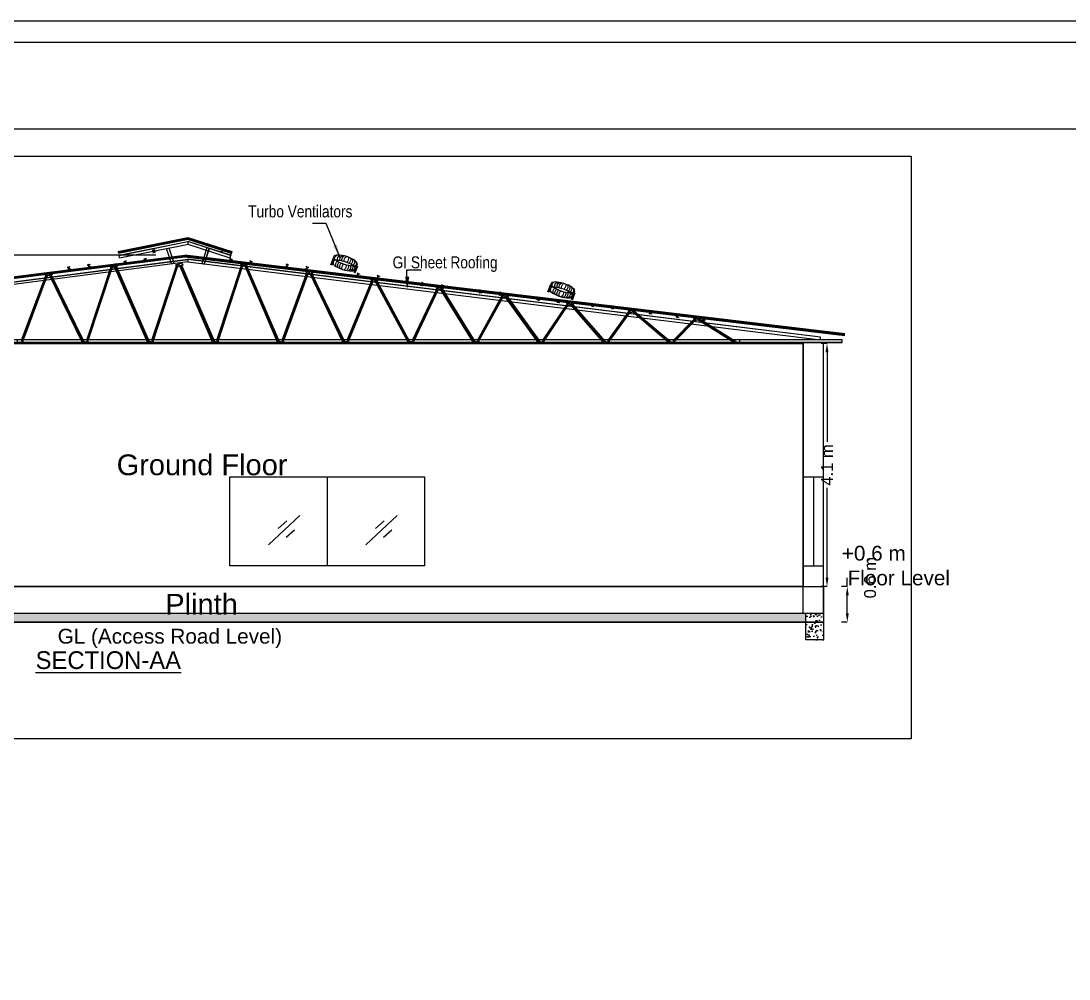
# Model space of a CAD drawing. Header units: metres. Extents: x 25391 to 25818, y 51852 to 52034.
# Drawn here: x 25729.83 to 25747.5, y 51955.66 to 51971.82 of the extents above; entities that cross this region are included whole.
import ezdxf

# ---------------------------------------------------------------- set-up
doc = ezdxf.new("R2010")
doc.units = ezdxf.units.M
doc.header["$MEASUREMENT"] = 0
for name, pattern in [('1', [0]), ('CENTER', [2, 1.25, -0.25, 0.25, -0.25]), ('DASHED', [0])]:
    doc.linetypes.add(name, pattern=pattern)
doc.layers.get('0').update_dxf_attribs({"true_color": 0xffffff})
for name, color, linetype, true_color in [('__BN_BuildingPlan', 52, 'Continuous', 0xbdbd00), ('__BN_FloorInSection', 132, 'Continuous', 0x00bdbd), ('__BN_GroundLevel', 63, 'Continuous', 0xadbd7e), ('__BN_Section', 75, 'Continuous', 0x6b8156), ('__BN_SectionDimensions', 7, 'Continuous', 0x40e0d0)]:
    doc.layers.add(name, color=color, linetype=linetype, true_color=true_color)
doc.layers.add('_Room', color=72, linetype='Continuous')
doc.layers.add('TEXT', color=7, linetype='1', lineweight=13)
doc.styles.add('arial', font='ARIALN.TTF')
doc.styles.add('BuildNowFont', font='arial.ttf')
doc.styles.add('K', font='calibri.ttf')
doc.styles.add('PreDCRFont', font='arial.ttf', dxfattribs={"height": 0.25})
doc.styles.add('ROMANC', font='BKANT.TTF', dxfattribs={"width": 0.8})
doc.styles.get("Standard").update_dxf_attribs({"font": 'swissc.ttf'})
doc.dimstyles.new('FLOOR_IN_SECTIONS_DIMENSIONS_STYLE_NAME', dxfattribs={"dimtxt": 0.2, "dimasz": 0.15, "dimexe": 0.1, "dimexo": 0, "dimgap": 0.05, "dimtad": 0, "dimdsep": 46, "dimtxsty": 'BuildNowFont', "dimcen": 0.09, "dimclrd": 256, "dimclre": 256, "dimclrt": 256, "dimadec": 0, "dimazin": 0, "dimtfac": 1, "dimtdec": 4, "dimtofl": 0, "dimtmove": 0, "dimatfit": 3, "dimfxl": 1, "dimtolj": 1, "dimtzin": 0, "dimlwd": 15, "dimlwe": 9, "dimarcsym": 0})
doc.dimstyles.new('PDCR-PLOT-INT', dxfattribs={"dimtxt": 0.25, "dimasz": 0.23, "dimexe": 0.25, "dimexo": 0.25, "dimgap": 0.25, "dimtad": 0, "dimzin": 0, "dimdsep": 46, "dimtxsty": 'PreDCRFont', "dimblk": 'OBLIQUE', "dimcen": 0.5, "dimdle": 0.1, "dimadec": 0, "dimazin": 0, "dimtfac": 1, "dimtix": 1, "dimtofl": 0, "dimtmove": 1, "dimatfit": 1, "dimfxl": 1, "dimtolj": 1, "dimtzin": 0, "dimlwd": 15, "dimarcsym": 0})
doc.dimstyles.new('STANDARD$0', dxfattribs={"dimscale": 0, "dimtxt": 1, "dimasz": 2.5, "dimexe": 1, "dimexo": 1, "dimgap": 1, "dimtad": 1, "dimdec": 4, "dimzin": 0, "dimdsep": 46, "dimtxsty": 'K', "dimcen": 10, "dimclrd": 7, "dimclre": 7, "dimclrt": 256, "dimadec": 0, "dimazin": 0, "dimtfac": 1, "dimtdec": 4, "dimtofl": 0, "dimtmove": 2, "dimatfit": 3, "dimfxl": 1, "dimtolj": 2, "dimtzin": 0, "dimarcsym": 0})

# ---------------------------------------------------------------- blocks, each defined once
blk = doc.blocks.new('*D50')
at = {"color": 0, "lineweight": -2, "transparency": 16777216}
for p, q in [((25732.104, 51967.867), (25721.893, 51967.867)), ((25722.073, 51967.567), (25722.073, 51967.351)), ((25722.073, 51966.698), (25722.073, 51966.914)), ((25722.17, 51966.398), (25721.893, 51966.398))]:
    blk.add_line(p, q, dxfattribs=at)
at = {"color": 0, "transparency": 16777216}
for points in [[(25722.023, 51967.567), (25722.123, 51967.567), (25722.073, 51967.867)], [(25722.023, 51966.698), (25722.123, 51966.698), (25722.073, 51966.398)]]:
    blk.add_solid(points, dxfattribs=at)
at = {"layer": 'Defpoints', "color": 0, "transparency": 16777216}
for p in [(25722.073, 51967.867), (25732.167, 51967.867, -45.108), (25722.232, 51966.398, -45.108)]:
    blk.add_point(p, dxfattribs=at)
at = {"color": 0, "transparency": 16777216, "insert": (25722.073, 51967.132), "char_height": 0.25, "attachment_point": 5}
blk.add_mtext('\\A1;1.5', dxfattribs=at)
blk = doc.blocks.new('A$C4118134A')
for points in [[(0, 0), (30, 95), (-17, 110), (-17, 109, 0.414214), (-15, 104), (15, 91, -0.354119), (21, 80), (1, 19, -0.414214), (-10, 13), (-42, 19, 0.354119), (-47, 16), (-48, 15)], [(0, 0), (30, 95), (78, 80), (78, 79, -0.414214), (72, 76), (41, 83, 0.354119), (29, 77), (10, 16, 0.414214), (16, 4), (45, -9, -0.354119), (48, -14), (48, -15)]]:
    blk.add_lwpolyline(points, format="xyb", close=True)
blk = doc.blocks.new('GRTS')
at = {"color": 240, "true_color": 0xed1f24}
for p, q in [((1877.961, 850.881), (1877.961, 850.482)), ((1879.743, 850.881), (1879.743, 850.482))]:
    blk.add_line(p, q, dxfattribs=at)
for centre, start, end in [((1878.352, 850.822), 136.20156, 216.26191), ((1878.505, 850.883), 138.05292, 216.26191), ((1878.659, 850.92), 138.65827, 216.26191), ((1878.815, 850.943), 139.00765, 216.26191), ((1878.988, 850.957), 139.28422, 216.26191), ((1878.633, 850.957), 323.73809, 41.1911), ((1878.806, 850.943), 323.73809, 43.79844), ((1878.962, 850.924), 323.73809, 43.79844), ((1879.118, 850.897), 323.73809, 43.79844), ((1879.326, 850.834), 323.73809, 43.79844), ((1878.352, 850.541), 143.73809, 223.79844), ((1878.505, 850.48), 143.73809, 221.94708), ((1878.659, 850.443), 143.73809, 221.34173), ((1878.815, 850.42), 143.73809, 220.99235), ((1878.988, 850.406), 143.73809, 220.71578), ((1878.633, 850.406), 318.8089, 36.26191), ((1878.806, 850.42), 316.20156, 36.26191), ((1878.962, 850.439), 316.20156, 36.26191), ((1879.118, 850.466), 316.20156, 36.26191), ((1879.326, 850.529), 316.20156, 36.26191)]:
    blk.add_arc(centre, 0.321, start, end, dxfattribs=at)
for centre in [(1878.852, 850.881), (1878.852, 850.482)]:
    blk.add_ellipse(centre, major_axis=(0.891, 0), ratio=0.322668, dxfattribs=at)
blk = doc.blocks.new('_Oblique')
at = {"color": 0, "linetype": 'ByBlock', "lineweight": -2}
blk.add_line((-0.5, -0.5), (0.5, 0.5), dxfattribs=at)
blk = doc.blocks.new('*D108')
at = {"layer": '__BN_SectionDimensions', "color": 134, "lineweight": 15, "true_color": 0x088ab2, "transparency": 16777216}
for p, q in [((25743.763, 51962.278), (25743.763, 51962.428)), ((25743.763, 51961.828), (25743.763, 51962.128))]:
    blk.add_line(p, q, dxfattribs=at)
at = {"layer": '__BN_SectionDimensions', "color": 134, "lineweight": 9, "true_color": 0x088ab2, "transparency": 16777216}
for p, q in [((25743.763, 51962.278), (25743.663, 51962.278)), ((25743.763, 51961.678), (25743.663, 51961.678))]:
    blk.add_line(p, q, dxfattribs=at)
at = {"layer": '__BN_SectionDimensions', "color": 134, "true_color": 0x088ab2, "transparency": 16777216}
for points in [[(25743.738, 51962.128), (25743.788, 51962.128), (25743.763, 51962.278)], [(25743.738, 51961.828), (25743.788, 51961.828), (25743.763, 51961.678)]]:
    blk.add_solid(points, dxfattribs=at)
at = {"layer": 'Defpoints', "color": 0, "transparency": 16777216}
for p in [(25743.763, 51962.278), (25743.763, 51962.278), (25743.763, 51961.678)]:
    blk.add_point(p, dxfattribs=at)
at = {"layer": '__BN_SectionDimensions', "color": 134, "true_color": 0x088ab2, "transparency": 16777216, "insert": (25744.148, 51962.428), "char_height": 0.2, "attachment_point": 5, "rotation": 90, "style": 'BuildNowFont'}
blk.add_mtext('\\A1;0.6 m', dxfattribs=at)
blk = doc.blocks.new('*D109')
at = {"layer": '__BN_SectionDimensions', "color": 134, "lineweight": 9, "true_color": 0x088ab2, "transparency": 16777216}
for p, q in [((25743.421, 51966.38), (25743.321, 51966.38)), ((25743.421, 51962.278), (25743.321, 51962.278))]:
    blk.add_line(p, q, dxfattribs=at)
at = {"layer": '__BN_SectionDimensions', "color": 134, "lineweight": 15, "true_color": 0x088ab2, "transparency": 16777216}
for p, q in [((25743.421, 51966.23), (25743.421, 51964.718)), ((25743.421, 51962.428), (25743.421, 51963.941))]:
    blk.add_line(p, q, dxfattribs=at)
at = {"layer": '__BN_SectionDimensions', "color": 134, "true_color": 0x088ab2, "transparency": 16777216}
for points in [[(25743.396, 51966.23), (25743.446, 51966.23), (25743.421, 51966.38)], [(25743.396, 51962.428), (25743.446, 51962.428), (25743.421, 51962.278)]]:
    blk.add_solid(points, dxfattribs=at)
at = {"layer": 'Defpoints', "color": 0, "transparency": 16777216}
for p in [(25743.421, 51966.38), (25743.421, 51966.38), (25743.421, 51962.278)]:
    blk.add_point(p, dxfattribs=at)
at = {"layer": '__BN_SectionDimensions', "color": 134, "true_color": 0x088ab2, "transparency": 16777216, "insert": (25743.421, 51964.329), "char_height": 0.2, "attachment_point": 5, "rotation": 90, "style": 'BuildNowFont'}
blk.add_mtext('\\A1;4.1 m', dxfattribs=at)

msp = doc.modelspace()

# ---------------------------------------------------------------- hatches: boundary and pattern name
h = msp.add_hatch()
h.set_pattern_fill('AR-CONC', color=0, scale=0.053)
h.set_pattern_definition([(50, (25214.18656, 52021.58523), (0.3801479, -0.03325863), [0.03975, -0.43725]), (355, (25214.18656, 52021.58523), (-0.0735382, 0.39866183), [0.0318, -0.3498]), (100.451444, (25214.21824, 52021.58246), (0.3066097, 0.3654032), [0.0337823, -0.37160532]), (46.1842, (25214.18656, 52021.69123), (0.5656379, -0.0877252), [0.059625, -0.655875]), (96.63564, (25214.2337, 52021.6839), (0.49537083, 0.51628286), [0.0506735, -0.5574083]), (351.18416, (25214.18656, 52021.6912), (0.4953708, 0.51628286), [0.0477, -0.5247]), (21, (25214.23956, 52021.66473), (0.31636074, -0.21338801), [0.03975, -0.43725]), (326, (25214.23956, 52021.66473), (0.12895713, 0.38432952), [0.0318, -0.3498]), (71.451445, (25214.26592, 52021.64694), (0.44531786, 0.1709415), [0.0337823, -0.37160532]), (37.5, (25214.18656, 52021.58523), (0.006444723, 0.176433743), [0, -0.34556, 0, -0.3551, 0, -0.351125]), (7.5, (25214.18656, 52021.58523), (0.139426855, 0.20903821), [0, -0.20246, 0, -0.33761, 0, -0.133825]), (327.5, (25214.06837, 52021.58523), (0.28292589, -0.011954082), [0, -0.1325, 0, -0.4134, 0, -0.54855]), (317.5, (25214.01537, 52021.58523), (0.30908867, 0.05305564), [0, -0.17225, 0, -0.27454, 0, -0.38955])])
h.paths.add_polyline_path([(25743.06308, 51961.82821), (25721.7584, 51961.82821), (25721.7584, 51961.67821), (25743.06308, 51961.67821)])
h = msp.add_hatch()
h.set_pattern_fill('AR-CONC', color=0, scale=0.024)
h.set_pattern_definition([(50, (-30734.33819, 25476.48065), (0.17214244382, -0.0150605124), [0.018, -0.198]), (355, (-30734.33819, 25476.48065), (-0.03330032007, 0.1805261121), [0.0144, -0.1584]), (100.45144446, (-30734.32384, 25476.4794), (0.1388421232, 0.16546559783), [0.0152976461, -0.1682741069]), (46.1842, (-30734.33819, 25476.52865), (0.25613791936, -0.0397246274), [0.027, -0.297]), (96.6356355, (-30734.31684, 25476.52534), (0.224318867, 0.2337884642), [0.0229464821, -0.2524113024]), (351.184164, (-30734.33819, 25476.52865), (0.2243188668, 0.2337884641), [0.0216, -0.2376000002]), (21, (-30734.31419, 25476.51665), (0.1432576925, -0.09662853376), [0.018, -0.198]), (326, (-30734.31419, 25476.51665), (0.05839567966, 0.1740360108), [0.0144, -0.1584]), (71.45144474, (-30734.30225, 25476.5086), (0.2016533704, 0.07740747667), [0.0152976456, -0.1682741069]), (37.5, (-30734.338185, 25476.48065), (0.002918365276, 0.07989452492), [0, -0.15648, 0, -0.1608, 0, -0.159]), (7.5, (-30734.338185, 25476.48065), (0.06313668899, 0.09465881085), [0, -0.09168, 0, -0.15288, 0, -0.0606]), (327.5, (-30734.391705, 25476.48065), (0.12811738468, -0.005413169216), [0, -0.06, 0, -0.1872, 0, -0.2484]), (317.5, (-30734.4157, 25476.48065), (0.13996468064, 0.02402519576), [0, -0.078, 0, -0.12432, 0, -0.1764])])
h.paths.add_polyline_path([(25743.06308, 51961.82821), (25743.36308, 51961.82821), (25743.36308, 51961.37821), (25743.06308, 51961.37821)])

# ---------------------------------------------------------------- linework, layer by layer
at = {"color": 11, "true_color": 0xf27172}
msp.add_line((25675.02707, 51969.99681), (25817.11086, 51969.99681), dxfattribs=at)
at = {"ltscale": 2}
msp.add_line((25731.49083, 51967.82297), (25731.48278, 51967.86311), dxfattribs=at)
at = {"color": 0, "lineweight": 40}
for p, q in [((25735.1024, 51967.81704), (25735.05751, 51967.69894)), ((25735.49769, 51967.68931), (25735.4528, 51967.57121)), ((25738.76563, 51967.36257), (25738.72073, 51967.24447)), ((25739.16092, 51967.23484), (25739.11602, 51967.11674))]:
    msp.add_line(p, q, dxfattribs=at)
at = {"color": 0}
for p, q in [((25736.34084, 51967.39942), (25736.33696, 51967.62277)), ((25736.33696, 51967.62277), (25736.57557, 51967.62277)), ((25743.02065, 51961.82821), (25743.02065, 51966.38026)), ((25743.36308, 51961.82821), (25743.36308, 51966.38026)), ((25743.36308, 51961.82821), (25743.36308, 51966.38026)), ((25721.31397, 51961.82821), (25743.36308, 51961.82821)), ((25721.31397, 51961.67821), (25743.36308, 51961.67821))]:
    msp.add_line(p, q, dxfattribs=at)
at = {"color": 7, "ltscale": 2}
for p, q in [((25734.99176, 51964.12629), (25734.99176, 51962.62629)), ((25743.02065, 51964.12629), (25743.36308, 51964.12629)), ((25743.19186, 51964.12629), (25743.19186, 51962.62629)), ((25734.53256, 51963.47852), (25734.00325, 51962.98263)), ((25736.17341, 51963.47852), (25735.6441, 51962.98263)), ((25734.30946, 51963.38595), (25734.16737, 51963.25875)), ((25735.95031, 51963.38595), (25735.80822, 51963.25875)), ((25734.44268, 51963.23117), (25734.30059, 51963.10397)), ((25736.08353, 51963.23117), (25735.94144, 51963.10397)), ((25743.02065, 51962.62629), (25743.36308, 51962.62629))]:
    msp.add_line(p, q, dxfattribs=at)
at = {"color": 0}
for points in [[(25731.46189, 51967.92741), (25732.64425, 51968.16717), (25733.38218, 51967.92741), (25733.34864, 51967.82417)], [(25722.02967, 51966.51824), (25722.02967, 51966.54107), (25732.58947, 51967.86717)], [(25743.72233, 51966.54107), (25732.58947, 51967.86717)], [(25731.37978, 51967.69368), (25731.40149, 51967.69368)], [(25732.47923, 51967.70707), (25732.50094, 51967.70707)], [(25732.48124, 51967.70707), (25732.50295, 51967.70707)], [(25733.57536, 51967.71298), (25733.59707, 51967.71298)], [(25730.28034, 51967.55283), (25730.30205, 51967.55283)], [(25734.6748, 51967.57272), (25734.69651, 51967.57272)], [(25735.77425, 51967.44938), (25735.79596, 51967.44938)], [(25736.87369, 51967.31571), (25736.8954, 51967.31571)], [(25737.96781, 51967.18734), (25737.98952, 51967.18734)], [(25739.06926, 51967.0546), (25739.09097, 51967.0546)], [(25740.11355, 51966.93265), (25740.13526, 51966.93265)], [(25741.215, 51966.79919), (25741.23671, 51966.79919)], [(25730.89672, 51966.40923), (25730.91843, 51966.40923)], [(25731.99617, 51966.40923), (25732.01788, 51966.40923)], [(25733.09561, 51966.40923), (25733.11732, 51966.40923)], [(25733.09762, 51966.40923), (25733.11933, 51966.40923)], [(25734.19174, 51966.40923), (25734.21345, 51966.40923)], [(25735.29119, 51966.40923), (25735.3129, 51966.40923)], [(25736.39063, 51966.40923), (25736.41234, 51966.40923)], [(25737.49008, 51966.40923), (25737.51179, 51966.40923)], [(25738.5842, 51966.40663), (25738.60591, 51966.40663)], [(25739.68565, 51966.40663), (25739.70736, 51966.40663)], [(25740.78509, 51966.40663), (25740.8068, 51966.40663)], [(25741.88655, 51966.40663), (25741.90826, 51966.40663)], [(25743.36308, 51961.82821), (25743.36308, 51961.37821), (25743.06308, 51961.37821), (25743.06308, 51961.82821)]]:
    msp.add_lwpolyline(points, dxfattribs=at)
at = {"color": 0, "lineweight": 40}
for points in [[(25732.64425, 51968.14435), (25731.46859, 51967.90676)], [(25732.64425, 51968.14435), (25733.37547, 51967.90676)], [(25732.58947, 51967.84435), (25722.02967, 51966.51824)], [(25732.58947, 51967.84435), (25743.72233, 51966.51824)]]:
    msp.add_lwpolyline(points, dxfattribs=at)
at = {"color": 7, "ltscale": 2}
msp.add_lwpolyline([(25733.35092, 51964.12629), (25736.63261, 51964.12629), (25736.63261, 51962.62629), (25733.35092, 51962.62629)], close=True, dxfattribs=at)
at = {"color": 0}
msp.add_solid([(25736.30601, 51967.50392), (25736.37567, 51967.50392), (25736.34084, 51967.29492)], dxfattribs=at)
at = {"layer": '__BN_BuildingPlan'}
for p, q in [((25673.19895, 51971.81852), (25817.46944, 51971.81852)), ((25673.58232, 51971.46068), (25817.11086, 51971.46068))]:
    msp.add_line(p, q, dxfattribs=at)
at = {"layer": '__BN_BuildingPlan', "ltscale": 2}
msp.add_lwpolyline([(25673.19895, 51971.81852), (25817.46944, 51971.81852), (25817.46944, 51857.83547), (25673.19895, 51857.83547)], close=True, dxfattribs=at)
at = {"layer": '__BN_FloorInSection', "ltscale": 2}
for points in [[(25743.02065, 51962.27821), (25722.74314, 51962.27821), (25722.74314, 51966.38026), (25743.02065, 51966.38026)], [(25722.38308, 51962.27821), (25743.36308, 51962.27821), (25743.36308, 51961.67821), (25722.38308, 51961.67821)]]:
    msp.add_lwpolyline(points, close=True, dxfattribs=at)
at = {"layer": '__BN_GroundLevel', "color": 20, "ltscale": 2, "true_color": 0xff3f00}
msp.add_lwpolyline([(25721.31397, 51961.67821), (25743.36308, 51961.67821)], dxfattribs=at)
at = {"layer": '__BN_Section', "ltscale": 2}
msp.add_lwpolyline([(25718.07764, 51969.53528), (25744.84128, 51969.53528), (25744.84128, 51959.70721), (25718.07764, 51959.70721)], close=True, dxfattribs=at)
at = {"layer": 'TEXT', "color": 0, "lineweight": -3, "ltscale": 0.1}
for points in [[(25731.48201, 51967.86547), (25732.64425, 51968.09869)], [(25731.48278, 51967.86311), (25732.64425, 51968.09609)], [(25731.49083, 51967.82297), (25732.6523, 51968.05595)], [(25733.36205, 51967.86547), (25732.64425, 51968.09869), (25732.64425, 51968.05304), (25733.34864, 51967.82417)], [(25733.36129, 51967.86311), (25732.64425, 51968.09609)], [(25732.36975, 51967.7095), (25732.28235, 51967.9785)], [(25732.37211, 51967.71027), (25732.28471, 51967.97927)], [(25732.32365, 51967.99192), (25732.41105, 51967.72292)], [(25732.96486, 51967.99192), (25732.87745, 51967.72292)], [(25732.91639, 51967.71027), (25733.00379, 51967.97927)], [(25732.91875, 51967.7095), (25733.00615, 51967.9785)], [(25743.67891, 51966.39763), (25743.67891, 51966.44105), (25722.07309, 51966.44105), (25722.07309, 51966.39763), (25743.67891, 51966.39763)], [(25729.86556, 51966.39763), (25729.86556, 51966.44105), (25729.76136, 51966.44105), (25729.76136, 51966.39763)], [(25730.95968, 51966.39763), (25730.95968, 51966.44105), (25730.85548, 51966.44105), (25730.85548, 51966.39763)], [(25732.05913, 51966.39763), (25732.05913, 51966.44105), (25731.95492, 51966.44105), (25731.95492, 51966.39763)], [(25733.15857, 51966.39763), (25733.15857, 51966.44105), (25733.05437, 51966.44105), (25733.05437, 51966.39763)], [(25733.16058, 51966.39763), (25733.16058, 51966.44105), (25733.05637, 51966.44105), (25733.05637, 51966.39763)], [(25734.2547, 51966.39763), (25734.2547, 51966.44105), (25734.15049, 51966.44105), (25734.15049, 51966.39763)], [(25735.35414, 51966.39763), (25735.35414, 51966.44105), (25735.24994, 51966.44105), (25735.24994, 51966.39763)], [(25736.45359, 51966.39763), (25736.45359, 51966.44105), (25736.34938, 51966.44105), (25736.34938, 51966.39763)], [(25737.55303, 51966.39763), (25737.55303, 51966.44105), (25737.44883, 51966.44105), (25737.44883, 51966.39763)], [(25738.64715, 51966.39502), (25738.64715, 51966.43844), (25738.54295, 51966.43844), (25738.54295, 51966.39502)], [(25739.74861, 51966.39502), (25739.74861, 51966.43844), (25739.6444, 51966.43844), (25739.6444, 51966.39502)], [(25740.84805, 51966.39502), (25740.84805, 51966.43844), (25740.74385, 51966.43844), (25740.74385, 51966.39502)], [(25741.9495, 51966.39502), (25741.9495, 51966.43844), (25741.8453, 51966.43844), (25741.8453, 51966.39502)], [(25722.07309, 51966.40023), (25743.67891, 51966.40023)]]:
    msp.add_lwpolyline(points, dxfattribs=at)
at = {"layer": 'TEXT', "color": 142, "lineweight": -3, "ltscale": 0.1}
for points in [[(25722.51753, 51966.4867), (25732.64425, 51967.79869), (25732.64425, 51967.75304), (25722.51753, 51966.44105)], [(25743.31082, 51966.4867), (25732.64425, 51967.79869), (25732.64425, 51967.75304), (25743.31082, 51966.44105)]]:
    msp.add_lwpolyline(points, close=True, dxfattribs=at)
for points in [[(25722.51753, 51966.48409), (25732.64425, 51967.79609)], [(25743.31082, 51966.48409), (25732.64425, 51967.79609)]]:
    msp.add_lwpolyline(points, dxfattribs=at)
at = {"layer": 'TEXT', "color": 0, "lineweight": -3, "ltscale": 0.1}
for points in [[(25731.37375, 51967.67232), (25731.35028, 51967.68784), (25730.93041, 51966.42719), (25730.95767, 51966.4122)], [(25731.3416, 51967.6939), (25731.4407, 51967.7261), (25731.45412, 51967.68481), (25731.35502, 51967.6526)], [(25731.40753, 51967.67232), (25731.431, 51967.68784), (25731.98803, 51966.41441), (25731.96077, 51966.39941)], [(25732.47319, 51967.68572), (25732.44972, 51967.70124), (25732.02985, 51966.42719), (25732.05712, 51966.4122)], [(25732.4752, 51967.68572), (25732.45173, 51967.70124), (25732.03186, 51966.42719), (25732.05913, 51966.4122)], [(25732.44104, 51967.7073), (25732.54015, 51967.7395), (25732.55356, 51967.6982), (25732.45446, 51967.666)], [(25732.44305, 51967.7073), (25732.54215, 51967.7395), (25732.55557, 51967.6982), (25732.45647, 51967.666)], [(25732.50698, 51967.68572), (25732.53044, 51967.70124), (25733.08748, 51966.41441), (25733.06021, 51966.39941)], [(25732.50898, 51967.68572), (25732.53245, 51967.70124), (25733.08948, 51966.41441), (25733.06222, 51966.39941)], [(25733.56932, 51967.69162), (25733.54585, 51967.70714), (25733.12598, 51966.42719), (25733.15325, 51966.4122)], [(25733.53717, 51967.7132), (25733.63628, 51967.7454), (25733.64969, 51967.70411), (25733.55059, 51967.6719)], [(25733.60311, 51967.69162), (25733.62657, 51967.70714), (25734.1836, 51966.41441), (25734.15634, 51966.39941)], [(25730.2743, 51967.53148), (25730.25083, 51967.54699), (25729.83096, 51966.42719), (25729.85823, 51966.4122)], [(25730.24215, 51967.55305), (25730.34126, 51967.58525), (25730.35467, 51967.54396), (25730.25557, 51967.51176)], [(25730.30809, 51967.53148), (25730.33155, 51967.54699), (25730.88859, 51966.41441), (25730.86132, 51966.39941)], [(25734.66876, 51967.55137), (25734.6453, 51967.56688), (25734.22543, 51966.42719), (25734.25269, 51966.4122)], [(25734.63662, 51967.57294), (25734.73572, 51967.60514), (25734.74914, 51967.56385), (25734.65003, 51967.53165)], [(25734.70255, 51967.55137), (25734.72602, 51967.56688), (25735.28305, 51966.41441), (25735.25578, 51966.39941)], [(25735.76821, 51967.42803), (25735.74474, 51967.44354), (25735.32487, 51966.42719), (25735.35214, 51966.4122)], [(25735.73606, 51967.4496), (25735.83516, 51967.4818), (25735.84858, 51967.44051), (25735.74948, 51967.40831)], [(25735.80199, 51967.42803), (25735.82546, 51967.44354), (25736.38249, 51966.41441), (25736.35523, 51966.39941)], [(25736.83551, 51967.31593), (25736.93461, 51967.34813), (25736.94803, 51967.30684), (25736.84892, 51967.27464)], [(25736.86765, 51967.29436), (25736.84419, 51967.30987), (25736.42431, 51966.42719), (25736.45158, 51966.4122)], [(25736.90144, 51967.29436), (25736.92491, 51967.30987), (25737.48194, 51966.41441), (25737.45467, 51966.39941)], [(25737.96177, 51967.16598), (25737.93831, 51967.1815), (25737.51844, 51966.42459), (25737.5457, 51966.40959)], [(25737.92963, 51967.18756), (25738.02873, 51967.21976), (25738.04215, 51967.17847), (25737.94304, 51967.14626)], [(25737.99556, 51967.16598), (25738.01903, 51967.1815), (25738.57606, 51966.4118), (25738.54879, 51966.39681)], [(25739.06323, 51967.03325), (25739.03976, 51967.04876), (25738.61989, 51966.42459), (25738.64715, 51966.40959)], [(25739.03108, 51967.05482), (25739.13018, 51967.08702), (25739.1436, 51967.04573), (25739.0445, 51967.01353)], [(25739.09701, 51967.03325), (25739.12048, 51967.04876), (25739.67751, 51966.4118), (25739.65025, 51966.39681)], [(25740.07536, 51966.93287), (25740.17447, 51966.96507), (25740.18788, 51966.92378), (25740.08878, 51966.89157)], [(25740.10751, 51966.91129), (25740.08404, 51966.92681), (25739.71933, 51966.42459), (25739.7466, 51966.40959)], [(25740.1413, 51966.91129), (25740.16476, 51966.92681), (25740.77696, 51966.4118), (25740.74969, 51966.39681)], [(25741.20896, 51966.77783), (25741.1855, 51966.79335), (25740.82078, 51966.42459), (25740.84805, 51966.40959)], [(25741.17682, 51966.79941), (25741.27592, 51966.83161), (25741.28934, 51966.79032), (25741.19023, 51966.75812)], [(25741.24275, 51966.77783), (25741.26622, 51966.79335), (25741.87841, 51966.4118), (25741.85114, 51966.39681)]]:
    msp.add_lwpolyline(points, close=True, dxfattribs=at)
at = {"layer": 'TEXT', "color": 0, "linetype": 'CENTER', "lineweight": -3, "ltscale": 200}
for points in [[(25730.94404, 51966.41969), (25731.36201, 51967.68008)], [(25731.9744, 51966.40691), (25731.41927, 51967.68008)], [(25732.04349, 51966.41969), (25732.46146, 51967.69348)], [(25732.04549, 51966.41969), (25732.46346, 51967.69348)], [(25733.07384, 51966.40691), (25732.51871, 51967.69348)], [(25733.07585, 51966.40691), (25732.52072, 51967.69348)], [(25733.13961, 51966.41969), (25733.55759, 51967.69938)], [(25734.16997, 51966.40691), (25733.61484, 51967.69938)], [(25729.8446, 51966.41969), (25730.26257, 51967.53923)], [(25730.87495, 51966.40691), (25730.31982, 51967.53923)], [(25734.23906, 51966.41969), (25734.65703, 51967.55912)], [(25735.26942, 51966.40691), (25734.71428, 51967.55912)], [(25735.3385, 51966.41969), (25735.75647, 51967.43578)], [(25736.36886, 51966.40691), (25735.81373, 51967.43578)], [(25736.43795, 51966.41969), (25736.85592, 51967.30211)], [(25737.46831, 51966.40691), (25736.91317, 51967.30211)], [(25737.53207, 51966.41709), (25737.95004, 51967.17374)], [(25738.56243, 51966.40431), (25738.00729, 51967.17374)], [(25738.63352, 51966.41709), (25739.05149, 51967.041)], [(25739.66388, 51966.40431), (25739.10875, 51967.041)], [(25739.73297, 51966.41709), (25740.09578, 51966.91905)], [(25740.76332, 51966.40431), (25740.15303, 51966.91905)], [(25740.83442, 51966.41709), (25741.19723, 51966.78559)], [(25741.86478, 51966.40431), (25741.25448, 51966.78559)]]:
    msp.add_lwpolyline(points, dxfattribs=at)
at = {"layer": 'TEXT', "color": 0, "linetype": 'DASHED', "lineweight": -3, "ltscale": 100}
for points in [[(25731.98574, 51966.41315), (25731.42883, 51967.6864)], [(25733.08519, 51966.41315), (25732.52827, 51967.6998)], [(25733.0872, 51966.41315), (25732.53028, 51967.6998)], [(25734.18132, 51966.41315), (25733.6244, 51967.7057)], [(25730.8863, 51966.41315), (25730.32938, 51967.54555)], [(25735.28076, 51966.41315), (25734.72384, 51967.56544)], [(25736.38021, 51966.41315), (25735.82329, 51967.4421)], [(25737.47965, 51966.41315), (25736.92273, 51967.30843)], [(25738.57377, 51966.41054), (25738.01685, 51967.18006)], [(25739.67522, 51966.41054), (25739.11831, 51967.04732)], [(25740.77467, 51966.41054), (25740.16259, 51966.92537)], [(25741.87612, 51966.41054), (25741.26404, 51966.79191)]]:
    msp.add_lwpolyline(points, dxfattribs=at)

# ---------------------------------------------------------------- block references
at = {"color": 0, "xscale": -0.2332729217050742, "yscale": 0.2332729217050742, "zscale": 0.2332729217050742, "rotation": 342.0928435084391}
for p in [(26091.324, 51644.1463), (26094.98722, 51643.69183)]:
    msp.add_blockref('GRTS', p, dxfattribs=at)
at = {"layer": 'TEXT', "color": 0, "lineweight": -3, "ltscale": 0.1}
for p, xscale, yscale, zscale, rotation in [((25732.07498, 51967.91373), -0.0004341836610984669, 0.0004341836610984669, 0.0004341836610984669, 0.2553283756931091), ((25733.21352, 51967.91373), 0.0004341836610984669, 0.0004341836610984669, 0.0004341836610984669, 359.7446716243069), ((25730.64147, 51967.62666), -0.0004341836610984669, 0.0004341836610984672, 0.0004341836610984672, 0.2553283756931091), ((25730.98035, 51967.66687), -0.0004341836610984669, 0.0004341836610984672, 0.0004341836610984672, 0.2553283756931091), ((25731.59639, 51967.72375), -0.0004341836610984669, 0.0004341836610984672, 0.0004341836610984672, 0.2553283756931091), ((25731.93528, 51967.76397), -0.0004341836610984669, 0.0004341836610984672, 0.0004341836610984672, 0.2553283756931091), ((25733.35323, 51967.76397), 0.0004341836610984669, 0.0004341836610984669, 0.0004341836610984669, 359.7446716243069), ((25733.69211, 51967.72375), 0.0004341836610984669, 0.0004341836610984669, 0.0004341836610984669, 359.7446716243069), ((25734.30815, 51967.66687), 0.0004341836610984669, 0.0004341836610984669, 0.0004341836610984669, 359.7446716243069), ((25734.64704, 51967.62666), 0.0004341836610984669, 0.0004341836610984669, 0.0004341836610984669, 359.7446716243069), ((25735.50288, 51967.51684), 0.0004341836610984669, 0.0004341836610984669, 0.0004341836610984669, 359.7446716243069), ((25735.84177, 51967.47662), 0.0004341836610984669, 0.0004341836610984669, 0.0004341836610984669, 359.7446716243069), ((25736.58791, 51967.35775), 0.0004341836610984669, 0.0004341836610984669, 0.0004341836610984669, 359.7446716243069), ((25736.9268, 51967.31754), 0.0004341836610984669, 0.0004341836610984669, 0.0004341836610984669, 359.7446716243069), ((25737.56644, 51967.23487), 0.0004341836610984669, 0.0004341836610984669, 0.0004341836610984669, 359.7446716243069), ((25737.90532, 51967.19465), 0.0004341836610984669, 0.0004341836610984669, 0.0004341836610984669, 359.7446716243069), ((25738.54786, 51967.11162), 0.0004341836610984669, 0.0004341836610984669, 0.0004341836610984669, 359.7446716243069), ((25738.88674, 51967.07141), 0.0004341836610984669, 0.0004341836610984669, 0.0004341836610984669, 359.7446716243069), ((25739.46174, 51967.00765), 0.0004341836610984669, 0.0004341836610984669, 0.0004341836610984669, 359.7446716243069), ((25739.80062, 51966.96744), 0.0004341836610984669, 0.0004341836610984669, 0.0004341836610984669, 359.7446716243069), ((25740.44062, 51966.88067), 0.0004341836610984669, 0.0004341836610984669, 0.0004341836610984669, 359.7446716243069), ((25740.89372, 51966.82027), 0.0004341836610984669, 0.0004341836610984669, 0.0004341836610984669, 359.7446716243069), ((25741.34249, 51966.77398), 0.0004341836610984669, 0.0004341836610984669, 0.0004341836610984669, 359.7446716243069)]:
    msp.add_blockref('A$C4118134A', p, dxfattribs=dict(at, xscale=xscale, yscale=yscale, zscale=zscale, rotation=rotation))

# ---------------------------------------------------------------- texts
at = {"color": 0, "style": 'arial'}
for s, p in [('Turbo Ventilators', (25733.65949, 51968.50534)), ('GI Sheet Roofing ', (25736.09474, 51967.64567))]:
    msp.add_text(s, height=0.2014976, dxfattribs=at).set_placement(p)
at = {"layer": '__BN_FloorInSection', "color": 132, "true_color": 0x00bdbd, "char_height": 0.35, "attachment_point": 5, "style": 'BuildNowFont'}
for s, insert, width in [('Ground Floor', (25732.8819, 51964.32924), 2.9185846), ('Plinth', (25732.87308, 51961.97821), 1.1752265)]:
    msp.add_mtext(s, dxfattribs=dict(at, insert=insert, width=width))
at = {"layer": '__BN_GroundLevel', "color": 20, "true_color": 0xff3f00, "insert": (25732.33852, 51961.40321), "char_height": 0.25, "attachment_point": 5, "style": 'BuildNowFont'}
msp.add_mtext('GL (Access Road Level)', dxfattribs=at)
at = {"layer": '__BN_SectionDimensions', "color": 134, "true_color": 0x088ab2, "insert": (25743.67065, 51962.96571), "char_height": 0.25, "attachment_point": 1, "style": 'BuildNowFont'}
msp.add_mtext('+0.6 m^J Floor Level', dxfattribs=at)
at = {"layer": '_Room', "color": 0, "style": 'ROMANC'}
msp.add_text('%%USECTION-AA', height=0.3, rotation=360, dxfattribs=at).set_placement((25730.07516, 51960.88762))

# ---------------------------------------------------------------- dimensions: what is measured, and where the dimension line sits
at = {"color": 0}
dim = msp.add_linear_dim(base=(25722.07309, 51967.86717), p1=(25722.23244, 51966.39763, -45.10801), p2=(25732.16659, 51967.86717, -45.10801), angle=90, dimstyle='STANDARD$0', override={"dimscale": 1, "dimtxt": 0.25, "dimasz": 0.3, "dimexe": 0.18, "dimexo": 0.0625, "dimgap": 0.09, "dimtad": 0, "dimtih": 1, "dimdec": 1, "dimtxsty": 'Standard', "dimcen": 0.09, "dimclrd": 0, "dimclre": 0, "dimclrt": 0, "dimtdec": 3, "dimtolj": 1}, dxfattribs=at)
dim.commit()
dim.dimension.update_dxf_attribs({"geometry": '*D50', "text_midpoint": (25722.07309, 51967.1324)})
at = {"layer": '__BN_SectionDimensions', "color": 133, "true_color": 0x40e0d0}
for p1, p2, text, picture, middle in [((25743.42065, 51962.27821), (25743.42065, 51966.38026), '4.1 m', '*D109', (25743.42065, 51964.32924)), ((25743.76308, 51961.67821), (25743.76308, 51962.27821), '0.6 m', '*D108', (25744.14766, 51962.42821))]:
    dim = msp.add_aligned_dim(p1=p1, p2=p2, distance=0, text=text, dimstyle='FLOOR_IN_SECTIONS_DIMENSIONS_STYLE_NAME', override={"dimpost": '<> '}, dxfattribs=at)
    dim.commit()
    dim.dimension.update_dxf_attribs({"geometry": picture, "text_midpoint": middle, "text_rotation": 90})

# ---------------------------------------------------------------- leaders
at = {"color": 7, "ltscale": 2}
msp.add_leader([(25735.20997, 51967.8254), (25734.97189, 51968.40195), (25734.74696, 51968.40195)], dimstyle='PDCR-PLOT-INT', override={"dimgap": 0.25, "dimtad": 0}, dxfattribs=at)

doc.saveas('drawing.dxf')
